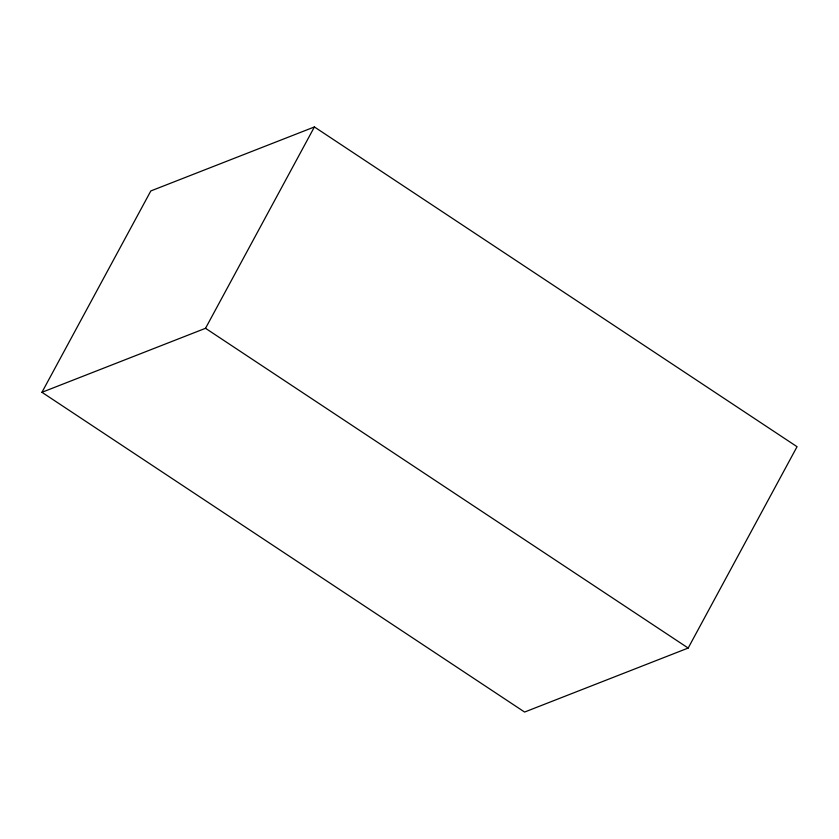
<?xml version="1.0" encoding="UTF-8"?>
<svg xmlns="http://www.w3.org/2000/svg" width="839" height="839" viewBox="0 0 839 839"><rect width="100%" height="100%" fill="white"/><g stroke="black" fill="none" stroke-linecap="round" stroke-linejoin="round"><path stroke-width="1.26" d="M41.95 392.295L150.821 190.946L314.405 126.951L797.05 446.705L688.179 648.054L524.595 712.049L41.95 392.295L205.524 328.301L314.405 126.951M205.524 328.301L688.179 648.054"/></g></svg>
